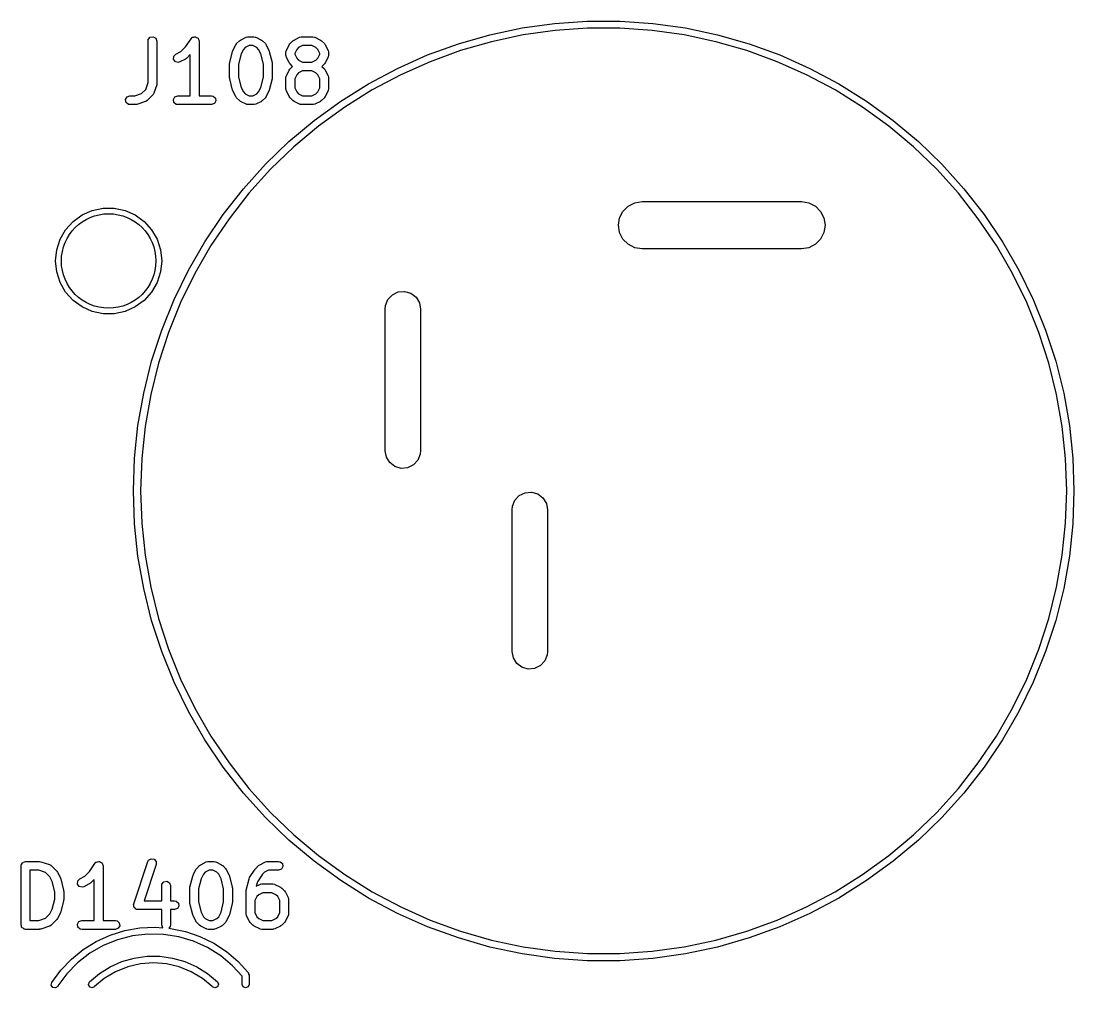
# Model space of a CAD drawing. Extents: x 75 to 204, y -140 to -31.
# Drawn here: x 185.72 to 203.55, y -47.88 to -31.5 of the extents above; entities that cross this region are included whole.
import ezdxf

# ---------------------------------------------------------------- set-up
doc = ezdxf.new("R2010")
doc.units = 0
doc.layers.add('BLACK', color=7, linetype='CONTINUOUS')

msp = doc.modelspace()

# ---------------------------------------------------------------- linework, layer by layer
at = {"layer": 'BLACK', "linetype": 'CONTINUOUS'}
for p, q in [((194.201, -31.6125), (194.752, -31.5351)), ((194.752, -31.5351), (195.306, -31.4964)), ((195.306, -31.4964), (195.862, -31.4964)), ((195.862, -31.4964), (196.416, -31.5351)), ((196.416, -31.5351), (196.967, -31.6125)), ((193.123, -31.8813), (193.657, -31.728)), ((193.657, -31.728), (194.201, -31.6125)), ((194.222, -31.7326), (193.687, -31.8464)), ((194.764, -31.6565), (194.222, -31.7326)), ((195.31, -31.6183), (194.764, -31.6565)), ((195.858, -31.6183), (195.31, -31.6183)), ((196.404, -31.6565), (195.858, -31.6183)), ((196.946, -31.7326), (196.404, -31.6565)), ((197.481, -31.8464), (196.946, -31.7326)), ((196.967, -31.6125), (197.511, -31.728)), ((197.511, -31.728), (198.045, -31.8813)), ((187.869, -31.8371), (187.873, -31.8114)), ((187.869, -32.5396), (187.869, -31.8371)), ((187.873, -31.8114), (187.906, -31.7721)), ((187.906, -31.7721), (187.957, -31.7632)), ((187.957, -31.7632), (188.001, -31.7889)), ((188.001, -31.7889), (188.019, -31.8371)), ((188.019, -31.8371), (188.019, -32.5518)), ((188.505, -31.9322), (188.596, -31.7955)), ((188.596, -31.7955), (188.614, -31.7767)), ((188.614, -31.7767), (188.618, -31.7754)), ((188.618, -31.7754), (188.621, -31.7721)), ((188.621, -31.7721), (188.642, -31.7684)), ((188.642, -31.7684), (188.663, -31.7622)), ((188.663, -31.7622), (188.667, -31.764)), ((188.667, -31.764), (188.671, -31.7632)), ((188.671, -31.7632), (188.69, -31.7741)), ((188.69, -31.7741), (188.71, -31.7829)), ((188.71, -31.7829), (188.712, -31.7867)), ((188.712, -31.7867), (188.716, -31.7889)), ((188.716, -31.7889), (188.723, -31.8093)), ((188.723, -31.8093), (188.733, -31.8288)), ((188.733, -31.8288), (188.732, -31.833)), ((188.732, -31.833), (188.733, -31.8371)), ((188.733, -31.8371), (188.733, -32.7626)), ((189.306, -31.9941), (189.353, -31.8988)), ((189.353, -31.8988), (189.367, -31.8808)), ((189.367, -31.8808), (189.368, -31.8793)), ((189.368, -31.8793), (189.415, -31.8317)), ((189.415, -31.8317), (189.434, -31.8188)), ((189.434, -31.8188), (189.435, -31.8176)), ((189.435, -31.8176), (189.53, -31.77)), ((189.581, -31.9121), (189.513, -31.9464)), ((189.53, -31.77), (189.555, -31.7626)), ((189.555, -31.7626), (189.559, -31.7636)), ((189.559, -31.7636), (189.564, -31.7621)), ((189.564, -31.7621), (189.659, -31.7621)), ((189.641, -31.9121), (189.581, -31.9121)), ((189.71, -31.9464), (189.641, -31.9121)), ((189.659, -31.7621), (189.684, -31.7666)), ((189.684, -31.7666), (189.688, -31.7695)), ((189.688, -31.7695), (189.692, -31.77)), ((189.692, -31.77), (189.788, -31.8176)), ((189.788, -31.8176), (189.806, -31.831)), ((189.806, -31.831), (189.807, -31.8317)), ((189.807, -31.8317), (189.855, -31.8793)), ((189.855, -31.8793), (189.868, -31.8977)), ((189.868, -31.8977), (189.869, -31.8988)), ((189.869, -31.8988), (189.916, -31.9941)), ((190.211, -31.9941), (190.259, -31.8988)), ((190.259, -31.8988), (190.272, -31.8808)), ((190.272, -31.8808), (190.273, -31.8793)), ((190.273, -31.8793), (190.32, -31.8317)), ((190.32, -31.8317), (190.339, -31.8188)), ((190.339, -31.8188), (190.34, -31.8176)), ((190.34, -31.8176), (190.435, -31.77)), ((190.486, -31.9121), (190.418, -31.9464)), ((190.435, -31.77), (190.46, -31.7626)), ((190.46, -31.7626), (190.465, -31.7636)), ((190.465, -31.7636), (190.469, -31.7621)), ((190.469, -31.7621), (190.659, -31.7621)), ((190.642, -31.9121), (190.486, -31.9121)), ((190.71, -31.9464), (190.642, -31.9121)), ((190.659, -31.7621), (190.685, -31.7666)), ((190.685, -31.7666), (190.688, -31.7695)), ((190.688, -31.7695), (190.693, -31.77)), ((190.693, -31.77), (190.788, -31.8176)), ((190.788, -31.8176), (190.806, -31.831)), ((190.806, -31.831), (190.808, -31.8317)), ((190.808, -31.8317), (190.855, -31.8793)), ((190.855, -31.8793), (190.868, -31.8977)), ((190.868, -31.8977), (190.869, -31.8988)), ((190.869, -31.8988), (190.917, -31.9941)), ((192.601, -32.0714), (193.123, -31.8813)), ((193.687, -31.8464), (193.161, -31.9973)), ((198.007, -31.9973), (197.481, -31.8464)), ((198.045, -31.8813), (198.567, -32.0714)), ((188.304, -32.0931), (188.339, -32.0559)), ((188.339, -32.0559), (188.423, -32.0137)), ((188.423, -32.0137), (188.505, -31.9322)), ((188.583, -32.0658), (188.521, -32.1283)), ((188.583, -32.7626), (188.583, -32.0658)), ((189.253, -32.2001), (189.3, -32.0095)), ((189.3, -32.0095), (189.305, -31.9977)), ((189.305, -31.9977), (189.306, -31.9941)), ((189.444, -32.0538), (189.4, -32.2275)), ((189.482, -31.9768), (189.444, -32.0538)), ((189.513, -31.9464), (189.482, -31.9768)), ((189.74, -31.9768), (189.71, -31.9464)), ((189.779, -32.0538), (189.74, -31.9768)), ((189.822, -32.2275), (189.779, -32.0538)), ((189.916, -31.9941), (189.92, -32.0065)), ((189.92, -32.0065), (189.922, -32.0095)), ((189.922, -32.0095), (189.97, -32.2001)), ((190.203, -32.0277), (190.208, -32.002)), ((190.203, -32.0753), (190.203, -32.0277)), ((190.205, -32.0795), (190.203, -32.0753)), ((190.204, -32.0839), (190.205, -32.0795)), ((190.211, -32.1089), (190.204, -32.0839)), ((190.208, -32.002), (190.211, -31.9986)), ((190.211, -31.9986), (190.211, -31.9941)), ((190.387, -31.9768), (190.353, -32.0454)), ((190.353, -32.0454), (190.353, -32.0576)), ((190.353, -32.0576), (190.387, -32.1262)), ((190.418, -31.9464), (190.387, -31.9768)), ((190.741, -31.9768), (190.71, -31.9464)), ((190.775, -32.0454), (190.741, -31.9768)), ((190.741, -32.1262), (190.775, -32.0576)), ((190.775, -32.0576), (190.775, -32.0454)), ((190.917, -31.9941), (190.924, -32.0191)), ((190.925, -32.0753), (190.92, -32.101)), ((190.924, -32.0191), (190.923, -32.0235)), ((190.923, -32.0235), (190.925, -32.0277)), ((190.925, -32.0277), (190.925, -32.0753)), ((192.093, -32.2975), (192.601, -32.0714)), ((193.161, -31.9973), (192.647, -32.1845)), ((198.521, -32.1845), (198.007, -31.9973)), ((198.567, -32.0714), (199.075, -32.2975)), ((188.301, -32.1443), (188.304, -32.0931)), ((188.331, -32.1855), (188.301, -32.1443)), ((188.381, -32.1975), (188.331, -32.1855)), ((188.406, -32.19), (188.381, -32.1975)), ((188.501, -32.1424), (188.406, -32.19)), ((188.502, -32.1412), (188.501, -32.1424)), ((188.521, -32.1283), (188.502, -32.1412)), ((189.25, -32.2182), (189.253, -32.2035)), ((189.25, -32.4565), (189.25, -32.2182)), ((189.253, -32.2035), (189.253, -32.2001)), ((189.4, -32.2275), (189.4, -32.4472)), ((189.822, -32.4472), (189.822, -32.2275)), ((189.97, -32.2001), (189.971, -32.215)), ((189.971, -32.215), (189.972, -32.2182)), ((189.972, -32.2182), (189.972, -32.4565)), ((190.259, -32.2041), (190.211, -32.1089)), ((190.26, -32.2053), (190.259, -32.2041)), ((190.273, -32.2236), (190.26, -32.2053)), ((190.315, -32.2659), (190.273, -32.2236)), ((190.273, -32.3081), (190.315, -32.2659)), ((190.387, -32.1262), (190.418, -32.1566)), ((190.418, -32.1566), (190.486, -32.1909)), ((190.486, -32.1909), (190.642, -32.1909)), ((190.642, -32.1909), (190.71, -32.1566)), ((190.71, -32.1566), (190.741, -32.1262)), ((190.855, -32.2236), (190.813, -32.2659)), ((190.813, -32.2659), (190.855, -32.3081)), ((190.856, -32.2221), (190.855, -32.2236)), ((190.869, -32.2041), (190.856, -32.2221)), ((190.917, -32.1089), (190.869, -32.2041)), ((190.918, -32.1044), (190.917, -32.1089)), ((190.92, -32.101), (190.918, -32.1044)), ((192.647, -32.1845), (192.147, -32.4071)), ((199.021, -32.4071), (198.521, -32.1845)), ((189.4, -32.4472), (189.444, -32.6209)), ((189.779, -32.6209), (189.822, -32.4472)), ((190.203, -32.4565), (190.208, -32.4308)), ((190.208, -32.4308), (190.211, -32.4274)), ((190.211, -32.4229), (190.259, -32.3276)), ((190.211, -32.4274), (190.211, -32.4229)), ((190.259, -32.3276), (190.272, -32.3096)), ((190.272, -32.3096), (190.273, -32.3081)), ((190.387, -32.4056), (190.353, -32.4742)), ((190.418, -32.3752), (190.387, -32.4056)), ((190.486, -32.3409), (190.418, -32.3752)), ((190.642, -32.3409), (190.486, -32.3409)), ((190.71, -32.3752), (190.642, -32.3409)), ((190.741, -32.4056), (190.71, -32.3752)), ((190.775, -32.4742), (190.741, -32.4056)), ((190.855, -32.3081), (190.868, -32.3265)), ((190.868, -32.3265), (190.869, -32.3276)), ((190.869, -32.3276), (190.917, -32.4229)), ((190.917, -32.4229), (190.924, -32.4479)), ((190.924, -32.4479), (190.923, -32.4523)), ((191.602, -32.5584), (192.093, -32.2975)), ((192.147, -32.4071), (191.663, -32.6641)), ((199.505, -32.6641), (199.021, -32.4071)), ((199.075, -32.2975), (199.566, -32.5584)), ((187.83, -32.6542), (187.869, -32.5396)), ((188.015, -32.5755), (187.967, -32.7184)), ((188.019, -32.5518), (188.015, -32.5738)), ((188.015, -32.5738), (188.015, -32.5755)), ((189.251, -32.4597), (189.25, -32.4565)), ((189.253, -32.4747), (189.251, -32.4597)), ((189.3, -32.6652), (189.253, -32.4747)), ((189.444, -32.6209), (189.482, -32.6979)), ((189.74, -32.6979), (189.779, -32.6209)), ((189.97, -32.4747), (189.922, -32.6652)), ((189.972, -32.4565), (189.969, -32.4712)), ((189.969, -32.4712), (189.97, -32.4747)), ((190.203, -32.647), (190.203, -32.4565)), ((190.353, -32.4742), (190.353, -32.6293)), ((190.775, -32.6293), (190.775, -32.4742)), ((190.923, -32.4523), (190.925, -32.4565)), ((190.925, -32.4565), (190.925, -32.647)), ((191.131, -32.853), (191.602, -32.5584)), ((199.566, -32.5584), (200.037, -32.853)), ((187.489, -32.8246), (187.514, -32.7802)), ((187.514, -32.7802), (187.562, -32.7626)), ((187.562, -32.7626), (187.646, -32.7626)), ((187.646, -32.7626), (187.76, -32.7244)), ((187.76, -32.7244), (187.83, -32.6542)), ((187.949, -32.7477), (187.854, -32.843)), ((187.951, -32.7437), (187.949, -32.7477)), ((187.955, -32.7413), (187.951, -32.7437)), ((187.967, -32.7184), (187.955, -32.7413)), ((188.299, -32.8246), (188.324, -32.7802)), ((188.324, -32.7802), (188.372, -32.7626)), ((188.372, -32.7626), (188.583, -32.7626)), ((188.733, -32.7626), (188.944, -32.7626)), ((188.944, -32.7626), (188.97, -32.7671)), ((188.97, -32.7671), (189.009, -32.8001)), ((189.009, -32.8001), (189.018, -32.8506)), ((189.302, -32.6682), (189.3, -32.6652)), ((189.306, -32.6806), (189.302, -32.6682)), ((189.353, -32.7759), (189.306, -32.6806)), ((189.355, -32.777), (189.353, -32.7759)), ((189.368, -32.7954), (189.355, -32.777)), ((189.415, -32.843), (189.368, -32.7954)), ((189.482, -32.6979), (189.513, -32.7283)), ((189.513, -32.7283), (189.581, -32.7626)), ((189.581, -32.7626), (189.641, -32.7626)), ((189.641, -32.7626), (189.71, -32.7283)), ((189.71, -32.7283), (189.74, -32.6979)), ((189.855, -32.7954), (189.807, -32.843)), ((189.869, -32.7759), (189.855, -32.7939)), ((189.855, -32.7939), (189.855, -32.7954)), ((189.916, -32.6806), (189.869, -32.7759)), ((189.917, -32.6771), (189.916, -32.6806)), ((189.922, -32.6652), (189.917, -32.6771)), ((190.205, -32.6513), (190.203, -32.647)), ((190.204, -32.6556), (190.205, -32.6513)), ((190.211, -32.6806), (190.204, -32.6556)), ((190.259, -32.7759), (190.211, -32.6806)), ((190.26, -32.777), (190.259, -32.7759)), ((190.273, -32.7954), (190.26, -32.777)), ((190.32, -32.843), (190.273, -32.7954)), ((190.353, -32.6293), (190.387, -32.6979)), ((190.387, -32.6979), (190.418, -32.7283)), ((190.418, -32.7283), (190.486, -32.7626)), ((190.486, -32.7626), (190.642, -32.7626)), ((190.642, -32.7626), (190.71, -32.7283)), ((190.71, -32.7283), (190.741, -32.6979)), ((190.741, -32.6979), (190.775, -32.6293)), ((190.855, -32.7954), (190.808, -32.843)), ((190.856, -32.7939), (190.855, -32.7954)), ((190.869, -32.7759), (190.856, -32.7939)), ((190.917, -32.6806), (190.869, -32.7759)), ((190.918, -32.6761), (190.917, -32.6806)), ((190.92, -32.6727), (190.918, -32.6761)), ((190.925, -32.647), (190.92, -32.6727)), ((191.663, -32.6641), (191.199, -32.9541)), ((199.969, -32.9541), (199.505, -32.6641)), ((187.497, -32.8751), (187.489, -32.8246)), ((187.537, -32.9081), (187.497, -32.8751)), ((187.562, -32.9126), (187.537, -32.9081)), ((187.658, -32.9126), (187.562, -32.9126)), ((187.659, -32.9121), (187.658, -32.9126)), ((187.681, -32.9088), (187.659, -32.9121)), ((187.824, -32.8611), (187.681, -32.9088)), ((187.828, -32.8583), (187.824, -32.8611)), ((187.832, -32.858), (187.828, -32.8583)), ((187.854, -32.843), (187.832, -32.858)), ((188.307, -32.8751), (188.299, -32.8246)), ((188.347, -32.9081), (188.307, -32.8751)), ((188.372, -32.9126), (188.347, -32.9081)), ((188.944, -32.9126), (188.372, -32.9126)), ((188.992, -32.8951), (188.944, -32.9126)), ((189.018, -32.8506), (188.992, -32.8951)), ((189.417, -32.8437), (189.415, -32.843)), ((189.435, -32.8571), (189.417, -32.8437)), ((189.53, -32.9047), (189.435, -32.8571)), ((189.534, -32.9052), (189.53, -32.9047)), ((189.538, -32.9081), (189.534, -32.9052)), ((189.564, -32.9126), (189.538, -32.9081)), ((189.659, -32.9126), (189.564, -32.9126)), ((189.663, -32.9111), (189.659, -32.9126)), ((189.667, -32.9121), (189.663, -32.9111)), ((189.692, -32.9047), (189.667, -32.9121)), ((189.788, -32.8571), (189.692, -32.9047)), ((189.789, -32.8559), (189.788, -32.8571)), ((189.807, -32.843), (189.789, -32.8559)), ((190.322, -32.8437), (190.32, -32.843)), ((190.34, -32.8571), (190.322, -32.8437)), ((190.435, -32.9047), (190.34, -32.8571)), ((190.44, -32.9052), (190.435, -32.9047)), ((190.443, -32.9081), (190.44, -32.9052)), ((190.469, -32.9126), (190.443, -32.9081)), ((190.659, -32.9126), (190.469, -32.9126)), ((190.664, -32.9111), (190.659, -32.9126)), ((190.668, -32.9121), (190.664, -32.9111)), ((190.693, -32.9047), (190.668, -32.9121)), ((190.681, -33.1797), (191.131, -32.853)), ((190.788, -32.8571), (190.693, -32.9047)), ((191.199, -32.9541), (190.756, -33.2758)), ((190.789, -32.8559), (190.788, -32.8571)), ((190.808, -32.843), (190.789, -32.8559)), ((200.412, -33.2758), (199.969, -32.9541)), ((200.037, -32.853), (200.487, -33.1797)), ((190.255, -33.537), (190.681, -33.1797)), ((190.756, -33.2758), (190.337, -33.6276)), ((200.831, -33.6276), (200.412, -33.2758)), ((200.487, -33.1797), (200.913, -33.537)), ((189.856, -33.9231), (190.255, -33.537)), ((190.337, -33.6276), (189.943, -34.0078)), ((201.225, -34.0078), (200.831, -33.6276)), ((200.913, -33.537), (201.312, -33.9231)), ((189.484, -34.3362), (189.856, -33.9231)), ((189.943, -34.0078), (189.577, -34.4146)), ((201.591, -34.4146), (201.225, -34.0078)), ((201.312, -33.9231), (201.684, -34.3362)), ((189.141, -34.7742), (189.484, -34.3362)), ((201.684, -34.3362), (202.027, -34.7742)), ((189.577, -34.4146), (189.24, -34.8459)), ((195.999, -34.6314), (196.11, -34.5746)), ((196.11, -34.5746), (196.234, -34.555)), ((196.234, -34.555), (198.934, -34.555)), ((198.934, -34.555), (199.058, -34.5746)), ((199.058, -34.5746), (199.169, -34.6314)), ((201.928, -34.8459), (201.591, -34.4146)), ((186.751, -34.7806), (186.923, -34.704)), ((186.923, -34.704), (187.107, -34.6649)), ((187.107, -34.6649), (187.295, -34.6649)), ((187.295, -34.6649), (187.479, -34.704)), ((187.479, -34.704), (187.651, -34.7806)), ((195.854, -34.8314), (195.91, -34.7199)), ((195.91, -34.7199), (195.999, -34.6314)), ((199.169, -34.6314), (199.258, -34.7199)), ((199.258, -34.7199), (199.314, -34.8314)), ((186.473, -35.031), (186.599, -34.8912)), ((186.599, -34.8912), (186.751, -34.7806)), ((187.651, -34.7806), (187.803, -34.8912)), ((187.803, -34.8912), (187.929, -35.031)), ((188.831, -35.235), (189.141, -34.7742)), ((189.24, -34.8459), (188.934, -35.2996)), ((195.834, -34.955), (195.854, -34.8314)), ((199.314, -34.8314), (199.334, -34.955)), ((202.234, -35.2996), (201.928, -34.8459)), ((202.027, -34.7742), (202.337, -35.235)), ((186.379, -35.1939), (186.473, -35.031)), ((187.929, -35.031), (188.023, -35.1939)), ((195.854, -35.0786), (195.834, -34.955)), ((195.91, -35.1901), (195.854, -35.0786)), ((199.314, -35.0786), (199.258, -35.1901)), ((199.334, -34.955), (199.314, -35.0786)), ((186.321, -35.3729), (186.379, -35.1939)), ((188.023, -35.1939), (188.081, -35.3729)), ((188.553, -35.7164), (188.831, -35.235)), ((188.934, -35.2996), (188.66, -35.7736)), ((195.999, -35.2786), (195.91, -35.1901)), ((196.11, -35.3354), (195.999, -35.2786)), ((199.169, -35.2786), (199.058, -35.3354)), ((199.258, -35.1901), (199.169, -35.2786)), ((202.508, -35.7736), (202.234, -35.2996)), ((202.337, -35.235), (202.615, -35.7164)), ((186.301, -35.56), (186.321, -35.3729)), ((188.081, -35.3729), (188.101, -35.56)), ((196.234, -35.355), (196.11, -35.3354)), ((198.934, -35.355), (196.234, -35.355)), ((199.058, -35.3354), (198.934, -35.355)), ((186.321, -35.7471), (186.301, -35.56)), ((188.101, -35.56), (188.081, -35.7471)), ((186.379, -35.9261), (186.321, -35.7471)), ((188.081, -35.7471), (188.023, -35.9261)), ((188.309, -36.216), (188.553, -35.7164)), ((188.66, -35.7736), (188.42, -36.2656)), ((202.748, -36.2656), (202.508, -35.7736)), ((202.615, -35.7164), (202.859, -36.216)), ((186.473, -36.089), (186.379, -35.9261)), ((188.023, -35.9261), (187.929, -36.089)), ((186.599, -36.2288), (186.473, -36.089)), ((187.929, -36.089), (187.803, -36.2288)), ((191.93, -36.2147), (192.005, -36.1342)), ((192.005, -36.1342), (192.104, -36.0859)), ((192.104, -36.0859), (192.213, -36.0764)), ((192.213, -36.0764), (192.319, -36.107)), ((192.319, -36.107), (192.406, -36.1735)), ((192.406, -36.1735), (192.464, -36.267)), ((186.751, -36.3394), (186.599, -36.2288)), ((186.923, -36.416), (186.751, -36.3394)), ((187.651, -36.3394), (187.479, -36.416)), ((187.803, -36.2288), (187.651, -36.3394)), ((188.101, -36.7313), (188.309, -36.216)), ((188.42, -36.2656), (188.215, -36.773)), ((191.884, -36.375), (191.89, -36.3167)), ((191.89, -36.3167), (191.93, -36.2147)), ((192.464, -36.267), (192.484, -36.375)), ((202.953, -36.773), (202.748, -36.2656)), ((202.859, -36.216), (203.067, -36.7313)), ((187.107, -36.4551), (186.923, -36.416)), ((187.295, -36.4551), (187.107, -36.4551)), ((187.479, -36.416), (187.295, -36.4551)), ((191.884, -38.775), (191.884, -36.375)), ((192.484, -36.375), (192.484, -38.775)), ((187.929, -37.26), (188.101, -36.7313)), ((188.215, -36.773), (188.046, -37.2936)), ((203.122, -37.2936), (202.953, -36.773)), ((203.067, -36.7313), (203.239, -37.26)), ((187.795, -37.7993), (187.929, -37.26)), ((203.239, -37.26), (203.373, -37.7993)), ((188.046, -37.2936), (187.914, -37.8247)), ((203.254, -37.8247), (203.122, -37.2936)), ((187.698, -38.3467), (187.795, -37.7993)), ((187.914, -37.8247), (187.819, -38.3637)), ((203.349, -38.3637), (203.254, -37.8247)), ((203.373, -37.7993), (203.47, -38.3467)), ((187.64, -38.8995), (187.698, -38.3467)), ((187.819, -38.3637), (187.762, -38.908)), ((203.406, -38.908), (203.349, -38.3637)), ((203.47, -38.3467), (203.528, -38.8995)), ((191.904, -38.883), (191.884, -38.775)), ((192.478, -38.8333), (192.438, -38.9353)), ((192.484, -38.775), (192.478, -38.8333)), ((187.62, -39.455), (187.64, -38.8995)), ((187.762, -38.908), (187.743, -39.455)), ((191.962, -38.9765), (191.904, -38.883)), ((192.049, -39.043), (191.962, -38.9765)), ((192.155, -39.0736), (192.049, -39.043)), ((192.363, -39.0158), (192.264, -39.0641)), ((192.438, -38.9353), (192.363, -39.0158)), ((203.425, -39.455), (203.406, -38.908)), ((203.528, -38.8995), (203.547, -39.455)), ((192.264, -39.0641), (192.155, -39.0736)), ((187.64, -40.0105), (187.62, -39.455)), ((187.743, -39.455), (187.762, -40.002)), ((194.08, -39.6147), (194.155, -39.5342)), ((194.155, -39.5342), (194.254, -39.4859)), ((194.254, -39.4859), (194.363, -39.4764)), ((194.363, -39.4764), (194.469, -39.507)), ((194.469, -39.507), (194.556, -39.5735)), ((194.556, -39.5735), (194.614, -39.667)), ((203.406, -40.002), (203.425, -39.455)), ((203.547, -39.455), (203.528, -40.0105)), ((194.034, -39.775), (194.04, -39.7167)), ((194.04, -39.7167), (194.08, -39.6147)), ((194.614, -39.667), (194.634, -39.775)), ((194.034, -42.175), (194.034, -39.775)), ((194.634, -39.775), (194.634, -42.175)), ((187.698, -40.5633), (187.64, -40.0105)), ((187.762, -40.002), (187.819, -40.5463)), ((203.349, -40.5463), (203.406, -40.002)), ((203.528, -40.0105), (203.47, -40.5633)), ((187.795, -41.1107), (187.698, -40.5633)), ((187.819, -40.5463), (187.914, -41.0853)), ((203.254, -41.0853), (203.349, -40.5463)), ((203.47, -40.5633), (203.373, -41.1107)), ((187.929, -41.65), (187.795, -41.1107)), ((187.914, -41.0853), (188.046, -41.6164)), ((203.122, -41.6164), (203.254, -41.0853)), ((203.373, -41.1107), (203.239, -41.65)), ((188.101, -42.1787), (187.929, -41.65)), ((188.046, -41.6164), (188.215, -42.1369)), ((202.953, -42.1369), (203.122, -41.6164)), ((203.239, -41.65), (203.067, -42.1787)), ((188.309, -42.694), (188.101, -42.1787)), ((188.215, -42.1369), (188.42, -42.6444)), ((194.054, -42.283), (194.034, -42.175)), ((194.628, -42.2333), (194.588, -42.3353)), ((194.634, -42.175), (194.628, -42.2333)), ((202.748, -42.6444), (202.953, -42.1369)), ((203.067, -42.1787), (202.859, -42.694)), ((194.112, -42.3765), (194.054, -42.283)), ((194.199, -42.443), (194.112, -42.3765)), ((194.513, -42.4158), (194.414, -42.4641)), ((194.588, -42.3353), (194.513, -42.4158)), ((194.305, -42.4736), (194.199, -42.443)), ((194.414, -42.4641), (194.305, -42.4736)), ((188.553, -43.1936), (188.309, -42.694)), ((188.42, -42.6444), (188.66, -43.1364)), ((202.508, -43.1364), (202.748, -42.6444)), ((202.859, -42.694), (202.615, -43.1936)), ((188.66, -43.1364), (188.934, -43.6104)), ((202.234, -43.6104), (202.508, -43.1364)), ((188.831, -43.675), (188.553, -43.1936)), ((202.615, -43.1936), (202.337, -43.675)), ((189.141, -44.1358), (188.831, -43.675)), ((188.934, -43.6104), (189.24, -44.0641)), ((201.928, -44.0641), (202.234, -43.6104)), ((202.337, -43.675), (202.027, -44.1358)), ((189.484, -44.5738), (189.141, -44.1358)), ((189.24, -44.0641), (189.577, -44.4954)), ((201.591, -44.4954), (201.928, -44.0641)), ((202.027, -44.1358), (201.684, -44.5738)), ((189.577, -44.4954), (189.943, -44.9022)), ((201.225, -44.9022), (201.591, -44.4954)), ((189.856, -44.9869), (189.484, -44.5738)), ((201.684, -44.5738), (201.312, -44.9869)), ((189.943, -44.9022), (190.337, -45.2824)), ((200.831, -45.2824), (201.225, -44.9022)), ((190.255, -45.373), (189.856, -44.9869)), ((201.312, -44.9869), (200.913, -45.373)), ((190.337, -45.2824), (190.756, -45.6342)), ((200.412, -45.6342), (200.831, -45.2824)), ((190.681, -45.7303), (190.255, -45.373)), ((200.913, -45.373), (200.487, -45.7303)), ((190.756, -45.6342), (191.199, -45.9559)), ((199.969, -45.9559), (200.412, -45.6342)), ((185.718, -45.8074), (185.72, -45.7976)), ((185.718, -46.8074), (185.718, -45.8074)), ((185.719, -45.7944), (185.721, -45.7915)), ((185.72, -45.7976), (185.719, -45.7944)), ((185.721, -45.7915), (185.723, -45.7817)), ((185.723, -45.7817), (185.735, -45.7668)), ((185.735, -45.7668), (185.745, -45.7499)), ((185.745, -45.7499), (185.751, -45.7476)), ((185.751, -45.7476), (185.756, -45.7424)), ((185.756, -45.7424), (185.775, -45.739)), ((185.775, -45.739), (185.793, -45.7324)), ((185.793, -45.7324), (186.031, -45.7324)), ((186.031, -45.7324), (186.054, -45.7363)), ((186.054, -45.7363), (186.055, -45.7362)), ((186.055, -45.7362), (186.198, -45.7838)), ((186.198, -45.7838), (186.221, -45.7963)), ((186.221, -45.7963), (186.223, -45.8001)), ((186.223, -45.8001), (186.227, -45.802)), ((186.227, -45.802), (186.323, -45.8972)), ((186.878, -45.9025), (186.969, -45.7658)), ((186.969, -45.7658), (186.987, -45.7469)), ((186.987, -45.7469), (186.991, -45.7457)), ((186.991, -45.7457), (186.994, -45.7424)), ((186.994, -45.7424), (187.015, -45.7386)), ((187.015, -45.7386), (187.036, -45.7325)), ((187.036, -45.7325), (187.04, -45.7343)), ((187.04, -45.7343), (187.044, -45.7335)), ((187.044, -45.7335), (187.063, -45.7444)), ((187.063, -45.7444), (187.083, -45.7531)), ((187.083, -45.7531), (187.085, -45.757)), ((187.085, -45.757), (187.089, -45.7592)), ((187.089, -45.7592), (187.096, -45.7796)), ((187.096, -45.7796), (187.106, -45.7991)), ((187.106, -45.7991), (187.105, -45.8033)), ((187.105, -45.8033), (187.106, -45.8074)), ((187.106, -45.8074), (187.106, -46.7324)), ((187.627, -46.4503), (187.865, -45.736)), ((188.007, -45.7835), (187.802, -46.399)), ((187.865, -45.736), (187.877, -45.7131)), ((187.877, -45.7131), (187.921, -45.6863)), ((187.921, -45.6863), (187.972, -45.6938)), ((187.972, -45.6938), (188.006, -45.7322)), ((188.006, -45.7322), (188.007, -45.7835)), ((188.693, -45.8496), (188.74, -45.802)), ((188.74, -45.802), (188.759, -45.7891)), ((188.759, -45.7891), (188.76, -45.7879)), ((188.76, -45.7879), (188.855, -45.7403)), ((188.855, -45.7403), (188.88, -45.7329)), ((188.88, -45.7329), (188.884, -45.7339)), ((188.884, -45.7339), (188.889, -45.7324)), ((188.889, -45.7324), (188.984, -45.7324)), ((188.984, -45.7324), (189.009, -45.7369)), ((189.009, -45.7369), (189.013, -45.7398)), ((189.013, -45.7398), (189.017, -45.7403)), ((189.017, -45.7403), (189.113, -45.7879)), ((189.113, -45.7879), (189.131, -45.8013)), ((189.131, -45.8013), (189.132, -45.802)), ((189.132, -45.802), (189.18, -45.8496)), ((189.693, -45.8496), (189.74, -45.802)), ((189.74, -45.802), (189.759, -45.7891)), ((189.759, -45.7891), (189.76, -45.7879)), ((189.76, -45.7879), (189.855, -45.7403)), ((189.855, -45.7403), (189.88, -45.7329)), ((189.88, -45.7329), (189.884, -45.7339)), ((189.884, -45.7339), (189.889, -45.7324)), ((189.889, -45.7324), (190.079, -45.7324)), ((190.079, -45.7324), (190.105, -45.7369)), ((190.105, -45.7369), (190.144, -45.7699)), ((190.153, -45.8204), (190.127, -45.8648)), ((190.144, -45.7699), (190.153, -45.8204)), ((191.131, -46.057), (190.681, -45.7303)), ((200.487, -45.7303), (200.037, -46.057)), ((185.868, -45.8824), (185.868, -46.7324)), ((186.019, -45.8824), (185.868, -45.8824)), ((186.134, -45.9206), (186.019, -45.8824)), ((186.208, -45.9947), (186.134, -45.9206)), ((186.246, -46.0717), (186.208, -45.9947)), ((186.323, -45.8972), (186.335, -45.9156)), ((186.335, -45.9156), (186.337, -45.9167)), ((186.337, -45.9167), (186.384, -46.0119)), ((186.712, -46.026), (186.797, -45.9838)), ((186.797, -45.9838), (186.878, -45.9025)), ((188.578, -46.1701), (188.625, -45.9797)), ((188.625, -45.9797), (188.631, -45.9678)), ((188.631, -45.9643), (188.679, -45.8691)), ((188.631, -45.9678), (188.631, -45.9643)), ((188.679, -45.8691), (188.692, -45.8511)), ((188.692, -45.8511), (188.693, -45.8496)), ((188.807, -45.947), (188.769, -46.024)), ((188.838, -45.9166), (188.807, -45.947)), ((188.906, -45.8824), (188.838, -45.9166)), ((188.966, -45.8824), (188.906, -45.8824)), ((189.035, -45.9166), (188.966, -45.8824)), ((189.065, -45.947), (189.035, -45.9166)), ((189.104, -46.024), (189.065, -45.947)), ((189.18, -45.8496), (189.193, -45.868)), ((189.193, -45.868), (189.194, -45.8691)), ((189.194, -45.8691), (189.241, -45.9643)), ((189.241, -45.9643), (189.245, -45.9767)), ((189.245, -45.9767), (189.247, -45.9797)), ((189.247, -45.9797), (189.295, -46.1701)), ((189.588, -46.0039), (189.683, -45.861)), ((189.683, -45.861), (189.691, -45.8528)), ((189.691, -45.8528), (189.693, -45.8496)), ((189.804, -45.9504), (189.72, -46.0763)), ((189.838, -45.9166), (189.804, -45.9504)), ((189.906, -45.8824), (189.838, -45.9166)), ((190.079, -45.8824), (189.906, -45.8824)), ((190.127, -45.8648), (190.079, -45.8824)), ((191.199, -45.9559), (191.663, -46.2459)), ((199.505, -46.2459), (199.969, -45.9559)), ((186.29, -46.2452), (186.246, -46.0717)), ((186.384, -46.0119), (186.388, -46.0243)), ((186.388, -46.0243), (186.39, -46.0273)), ((186.39, -46.0273), (186.438, -46.2178)), ((186.674, -46.1145), (186.677, -46.0633)), ((186.704, -46.1557), (186.674, -46.1145)), ((186.677, -46.0633), (186.712, -46.026)), ((186.754, -46.1676), (186.704, -46.1557)), ((186.779, -46.1602), (186.754, -46.1676)), ((186.874, -46.1126), (186.779, -46.1602)), ((186.876, -46.1114), (186.874, -46.1126)), ((186.894, -46.0985), (186.876, -46.1114)), ((186.956, -46.0361), (186.894, -46.0985)), ((186.956, -46.7324), (186.956, -46.0361)), ((188.099, -46.1407), (188.104, -46.1151)), ((188.099, -46.399), (188.099, -46.1407)), ((188.104, -46.1151), (188.137, -46.0758)), ((188.137, -46.0758), (188.187, -46.0669)), ((188.187, -46.0669), (188.232, -46.0925)), ((188.232, -46.0925), (188.249, -46.1407)), ((188.249, -46.1407), (188.249, -46.399)), ((188.575, -46.1883), (188.578, -46.1736)), ((188.578, -46.1736), (188.578, -46.1701)), ((188.769, -46.024), (188.725, -46.1976)), ((189.147, -46.1976), (189.104, -46.024)), ((189.295, -46.1701), (189.296, -46.1851)), ((189.53, -46.2178), (189.578, -46.0273)), ((189.578, -46.0273), (189.588, -46.0043)), ((189.588, -46.0043), (189.588, -46.0039)), ((189.72, -46.0763), (189.702, -46.1504)), ((189.702, -46.1504), (189.76, -46.1213)), ((189.76, -46.1213), (189.785, -46.1138)), ((189.785, -46.1138), (189.789, -46.1149)), ((189.789, -46.1149), (189.793, -46.1133)), ((189.793, -46.1133), (189.984, -46.1133)), ((189.984, -46.1133), (190.009, -46.1179)), ((190.009, -46.1179), (190.013, -46.1207)), ((190.013, -46.1207), (190.017, -46.1213)), ((190.017, -46.1213), (190.113, -46.1689)), ((190.113, -46.1689), (190.131, -46.1822)), ((191.602, -46.3516), (191.131, -46.057)), ((200.037, -46.057), (199.566, -46.3516)), ((186.29, -46.3696), (186.29, -46.2452)), ((186.438, -46.2178), (186.439, -46.2327)), ((186.439, -46.2327), (186.44, -46.236)), ((186.44, -46.236), (186.44, -46.3788)), ((188.575, -46.4264), (188.575, -46.1883)), ((188.725, -46.1976), (188.725, -46.4172)), ((189.147, -46.4172), (189.147, -46.1976)), ((189.296, -46.1851), (189.297, -46.1883)), ((189.297, -46.1883), (189.297, -46.4264)), ((189.528, -46.236), (189.53, -46.2212)), ((189.528, -46.6169), (189.528, -46.236)), ((189.53, -46.2212), (189.53, -46.2178)), ((189.712, -46.328), (189.678, -46.3965)), ((189.743, -46.2976), (189.712, -46.328)), ((189.811, -46.2633), (189.743, -46.2976)), ((189.966, -46.2633), (189.811, -46.2633)), ((190.035, -46.2976), (189.966, -46.2633)), ((190.065, -46.328), (190.035, -46.2976)), ((190.099, -46.3965), (190.065, -46.328)), ((190.131, -46.1822), (190.132, -46.1829)), ((190.132, -46.1829), (190.18, -46.2305)), ((190.18, -46.2305), (190.193, -46.2489)), ((190.193, -46.2489), (190.194, -46.25)), ((190.194, -46.25), (190.241, -46.3453)), ((190.241, -46.3453), (190.249, -46.3702)), ((192.093, -46.6125), (191.602, -46.3516)), ((191.663, -46.2459), (192.147, -46.5029)), ((199.021, -46.5029), (199.505, -46.2459)), ((199.566, -46.3516), (199.075, -46.6125)), ((186.246, -46.5431), (186.29, -46.3696)), ((186.438, -46.397), (186.39, -46.5875)), ((186.44, -46.3788), (186.437, -46.3936)), ((186.437, -46.3936), (186.438, -46.397)), ((187.624, -46.461), (187.627, -46.4561)), ((187.628, -46.4812), (187.624, -46.461)), ((187.627, -46.4561), (187.627, -46.4503)), ((187.628, -46.5016), (187.628, -46.4812)), ((187.632, -46.5059), (187.628, -46.5016)), ((187.633, -46.5115), (187.632, -46.5059)), ((187.649, -46.5247), (187.633, -46.5115)), ((187.662, -46.54), (187.649, -46.5247)), ((187.802, -46.399), (188.099, -46.399)), ((188.249, -46.399), (188.317, -46.399)), ((188.317, -46.399), (188.343, -46.4036)), ((188.365, -46.5315), (188.317, -46.549)), ((188.343, -46.4036), (188.382, -46.4365)), ((188.391, -46.4871), (188.365, -46.5315)), ((188.382, -46.4365), (188.391, -46.4871)), ((188.577, -46.4297), (188.575, -46.4264)), ((188.578, -46.4446), (188.577, -46.4297)), ((188.625, -46.6351), (188.578, -46.4446)), ((188.725, -46.4172), (188.769, -46.5907)), ((189.104, -46.5907), (189.147, -46.4172)), ((189.295, -46.4446), (189.247, -46.6351)), ((189.297, -46.4264), (189.294, -46.4412)), ((189.294, -46.4412), (189.295, -46.4446)), ((189.678, -46.3965), (189.678, -46.5992)), ((190.099, -46.5992), (190.099, -46.3965)), ((190.249, -46.3702), (190.248, -46.3746)), ((190.248, -46.3746), (190.249, -46.3788)), ((190.249, -46.3788), (190.249, -46.6169)), ((192.147, -46.5029), (192.647, -46.7255)), ((198.521, -46.7255), (199.021, -46.5029)), ((186.019, -46.7324), (186.134, -46.6942)), ((186.134, -46.6942), (186.208, -46.6201)), ((186.208, -46.6201), (186.246, -46.5431)), ((186.337, -46.6981), (186.323, -46.7161)), ((186.384, -46.6028), (186.337, -46.6981)), ((186.385, -46.5993), (186.384, -46.6028)), ((186.39, -46.5875), (186.385, -46.5993)), ((187.668, -46.5408), (187.662, -46.54)), ((187.672, -46.5445), (187.668, -46.5408)), ((187.698, -46.549), (187.672, -46.5445)), ((188.099, -46.549), (187.698, -46.549)), ((188.099, -46.8074), (188.099, -46.549)), ((188.317, -46.549), (188.249, -46.549)), ((188.249, -46.549), (188.249, -46.8074)), ((188.627, -46.638), (188.625, -46.6351)), ((188.631, -46.6504), (188.627, -46.638)), ((188.679, -46.7457), (188.631, -46.6504)), ((188.769, -46.5907), (188.807, -46.6677)), ((188.807, -46.6677), (188.838, -46.6981)), ((188.838, -46.6981), (188.906, -46.7324)), ((188.966, -46.7324), (189.035, -46.6981)), ((189.035, -46.6981), (189.065, -46.6677)), ((189.065, -46.6677), (189.104, -46.5907)), ((189.241, -46.6504), (189.194, -46.7457)), ((189.242, -46.6469), (189.241, -46.6504)), ((189.247, -46.6351), (189.242, -46.6469)), ((189.529, -46.6211), (189.528, -46.6169)), ((189.528, -46.6255), (189.529, -46.6211)), ((189.536, -46.6504), (189.528, -46.6255)), ((189.583, -46.7457), (189.536, -46.6504)), ((189.678, -46.5992), (189.712, -46.6677)), ((189.712, -46.6677), (189.743, -46.6981)), ((189.743, -46.6981), (189.811, -46.7324)), ((189.966, -46.7324), (190.035, -46.6981)), ((190.035, -46.6981), (190.065, -46.6677)), ((190.065, -46.6677), (190.099, -46.5992)), ((190.241, -46.6504), (190.194, -46.7457)), ((190.242, -46.646), (190.241, -46.6504)), ((190.245, -46.6426), (190.242, -46.646)), ((190.249, -46.6169), (190.245, -46.6426)), ((192.601, -46.8386), (192.093, -46.6125)), ((199.075, -46.6125), (198.567, -46.8386)), ((185.725, -46.8257), (185.718, -46.8074)), ((185.728, -46.8449), (185.725, -46.8257)), ((185.734, -46.8492), (185.728, -46.8449)), ((185.736, -46.8556), (185.734, -46.8492)), ((185.753, -46.8653), (185.736, -46.8556)), ((185.768, -46.8779), (185.753, -46.8653)), ((185.777, -46.8796), (185.768, -46.8779)), ((185.78, -46.8812), (185.777, -46.8796)), ((185.784, -46.8807), (185.78, -46.8812)), ((185.793, -46.8824), (185.784, -46.8807)), ((186.031, -46.8824), (185.793, -46.8824)), ((185.868, -46.7324), (186.019, -46.7324)), ((186.033, -46.8818), (186.031, -46.8824)), ((186.055, -46.8785), (186.033, -46.8818)), ((186.198, -46.8309), (186.055, -46.8785)), ((186.202, -46.8281), (186.198, -46.8309)), ((186.206, -46.8277), (186.202, -46.8281)), ((186.227, -46.8128), (186.206, -46.8277)), ((186.323, -46.7176), (186.227, -46.8128)), ((186.323, -46.7161), (186.323, -46.7176)), ((186.672, -46.7944), (186.698, -46.7499)), ((186.681, -46.8449), (186.672, -46.7944)), ((186.72, -46.8779), (186.681, -46.8449)), ((186.698, -46.7499), (186.746, -46.7324)), ((186.746, -46.8824), (186.72, -46.8779)), ((186.746, -46.7324), (186.956, -46.7324)), ((187.317, -46.8824), (186.746, -46.8824)), ((187.106, -46.7324), (187.317, -46.7324)), ((187.317, -46.7324), (187.343, -46.7369)), ((187.365, -46.8648), (187.317, -46.8824)), ((187.343, -46.7369), (187.382, -46.7699)), ((187.391, -46.8204), (187.365, -46.8648)), ((187.382, -46.7699), (187.391, -46.8204)), ((187.476, -46.903), (187.731, -46.8578)), ((187.731, -46.8578), (187.99, -46.8452)), ((187.99, -46.8452), (188.117, -46.8551)), ((188.117, -46.8551), (188.099, -46.8074)), ((188.245, -46.833), (188.219, -46.8632)), ((188.219, -46.8632), (188.249, -46.8655)), ((188.249, -46.8074), (188.245, -46.833)), ((188.249, -46.8655), (188.503, -46.9182)), ((188.68, -46.7468), (188.679, -46.7457)), ((188.693, -46.7652), (188.68, -46.7468)), ((188.74, -46.8128), (188.693, -46.7652)), ((188.742, -46.8135), (188.74, -46.8128)), ((188.76, -46.8268), (188.742, -46.8135)), ((188.855, -46.8745), (188.76, -46.8268)), ((188.859, -46.875), (188.855, -46.8745)), ((188.863, -46.8779), (188.859, -46.875)), ((188.889, -46.8824), (188.863, -46.8779)), ((188.984, -46.8824), (188.889, -46.8824)), ((188.906, -46.7324), (188.966, -46.7324)), ((188.988, -46.8808), (188.984, -46.8824)), ((188.992, -46.8819), (188.988, -46.8808)), ((189.017, -46.8745), (188.992, -46.8819)), ((189.113, -46.8268), (189.017, -46.8745)), ((189.114, -46.8257), (189.113, -46.8268)), ((189.132, -46.8128), (189.114, -46.8257)), ((189.18, -46.7652), (189.132, -46.8128)), ((189.194, -46.7457), (189.18, -46.7637)), ((189.18, -46.7637), (189.18, -46.7652)), ((189.585, -46.7468), (189.583, -46.7457)), ((189.597, -46.7652), (189.585, -46.7468)), ((189.645, -46.8128), (189.597, -46.7652)), ((189.647, -46.8135), (189.645, -46.8128)), ((189.665, -46.8268), (189.647, -46.8135)), ((189.76, -46.8745), (189.665, -46.8268)), ((189.764, -46.875), (189.76, -46.8745)), ((189.768, -46.8779), (189.764, -46.875)), ((189.793, -46.8824), (189.768, -46.8779)), ((189.984, -46.8824), (189.793, -46.8824)), ((189.811, -46.7324), (189.966, -46.7324)), ((189.988, -46.8808), (189.984, -46.8824)), ((189.992, -46.8819), (189.988, -46.8808)), ((190.017, -46.8745), (189.992, -46.8819)), ((190.113, -46.8268), (190.017, -46.8745)), ((190.114, -46.8257), (190.113, -46.8268)), ((190.132, -46.8128), (190.114, -46.8257)), ((190.18, -46.7652), (190.132, -46.8128)), ((190.194, -46.7457), (190.18, -46.7637)), ((190.18, -46.7637), (190.18, -46.7652)), ((193.123, -47.0287), (192.601, -46.8386)), ((192.647, -46.7255), (193.161, -46.9127)), ((198.007, -46.9127), (198.521, -46.7255)), ((198.567, -46.8386), (198.045, -47.0287)), ((186.992, -47.0878), (187.228, -46.98)), ((187.352, -47.0586), (187.109, -47.1577)), ((187.228, -46.98), (187.476, -46.903)), ((187.606, -46.9932), (187.352, -47.0586)), ((187.866, -46.9628), (187.606, -46.9932)), ((188.128, -46.9678), (187.866, -46.9628)), ((188.387, -47.0083), (188.128, -46.9678)), ((188.639, -47.0834), (188.387, -47.0083)), ((188.503, -46.9182), (188.748, -47.0025)), ((188.748, -47.0025), (188.981, -47.1172)), ((193.657, -47.182), (193.123, -47.0287)), ((193.161, -46.9127), (193.687, -47.0636)), ((193.687, -47.0636), (194.222, -47.1774)), ((196.946, -47.1774), (197.481, -47.0636)), ((197.481, -47.0636), (198.007, -46.9127)), ((198.045, -47.0287), (197.511, -47.182)), ((186.57, -47.3878), (186.772, -47.2244)), ((186.772, -47.2244), (186.992, -47.0878)), ((187.109, -47.1577), (186.882, -47.2887)), ((188.877, -47.1918), (188.639, -47.0834)), ((189.099, -47.3315), (188.877, -47.1918)), ((188.981, -47.1172), (189.197, -47.2603)), ((194.201, -47.2975), (193.657, -47.182)), ((194.222, -47.1774), (194.764, -47.2535)), ((196.404, -47.2535), (196.946, -47.1774)), ((197.511, -47.182), (196.967, -47.2975)), ((186.391, -47.5753), (186.57, -47.3878)), ((186.882, -47.2887), (186.675, -47.4492)), ((187.427, -47.4289), (187.636, -47.369)), ((187.636, -47.369), (187.851, -47.3388)), ((187.851, -47.3388), (188.069, -47.3388)), ((188.069, -47.3388), (188.284, -47.369)), ((188.284, -47.369), (188.493, -47.4288)), ((189.3, -47.4999), (189.099, -47.3315)), ((189.197, -47.2603), (189.393, -47.4295)), ((194.752, -47.3749), (194.201, -47.2975)), ((195.306, -47.4136), (194.752, -47.3749)), ((194.764, -47.2535), (195.31, -47.2917)), ((195.862, -47.4136), (195.306, -47.4136)), ((195.31, -47.2917), (195.858, -47.2917)), ((195.858, -47.2917), (196.404, -47.2535)), ((196.416, -47.3749), (195.862, -47.4136)), ((196.967, -47.2975), (196.416, -47.3749)), ((186.237, -47.7839), (186.391, -47.5753)), ((186.675, -47.4492), (186.491, -47.6363)), ((187.044, -47.6324), (187.228, -47.5173)), ((187.318, -47.6011), (187.128, -47.7143)), ((187.228, -47.5173), (187.427, -47.4289)), ((187.524, -47.5182), (187.318, -47.6011)), ((187.739, -47.4677), (187.524, -47.5182)), ((187.96, -47.4508), (187.739, -47.4677)), ((188.181, -47.4677), (187.96, -47.4508)), ((188.396, -47.5182), (188.181, -47.4677)), ((188.601, -47.601), (188.396, -47.5182)), ((188.493, -47.4288), (188.692, -47.5171)), ((188.792, -47.7142), (188.601, -47.601)), ((188.692, -47.5171), (188.876, -47.6322)), ((189.46, -47.6758), (189.3, -47.4999)), ((189.393, -47.4295), (189.562, -47.6163)), ((186.491, -47.6363), (186.34, -47.839)), ((186.859, -47.8141), (186.877, -47.772)), ((186.877, -47.772), (187.044, -47.6324)), ((187.128, -47.7143), (186.964, -47.8498)), ((188.956, -47.8496), (188.792, -47.7142)), ((188.876, -47.6322), (189.043, -47.7718)), ((189.043, -47.7718), (189.043, -47.7718)), ((189.043, -47.7718), (189.061, -47.8139)), ((189.46, -47.815), (189.46, -47.6758)), ((189.562, -47.6163), (189.562, -47.6166)), ((189.562, -47.6166), (189.563, -47.6176)), ((189.563, -47.6176), (189.567, -47.6222)), ((189.567, -47.6222), (189.567, -47.6222)), ((189.567, -47.6222), (189.572, -47.6397)), ((189.572, -47.6397), (189.58, -47.659)), ((189.58, -47.659), (189.58, -47.815)), ((186.229, -47.829), (186.237, -47.7839)), ((186.255, -47.8668), (186.229, -47.829)), ((186.237, -47.7839), (186.237, -47.7839)), ((186.3, -47.875), (186.255, -47.8668)), ((186.338, -47.8489), (186.3, -47.875)), ((186.34, -47.839), (186.338, -47.8489)), ((186.876, -47.8568), (186.859, -47.8141)), ((186.918, -47.8752), (186.876, -47.8568)), ((186.961, -47.8584), (186.918, -47.8752)), ((186.964, -47.8498), (186.961, -47.8584)), ((188.959, -47.8582), (188.956, -47.8496)), ((189.002, -47.875), (188.959, -47.8582)), ((189.044, -47.8566), (189.002, -47.875)), ((189.061, -47.8139), (189.044, -47.8566)), ((189.478, -47.8574), (189.46, -47.815)), ((189.52, -47.875), (189.478, -47.8574)), ((189.562, -47.8574), (189.52, -47.875)), ((189.58, -47.815), (189.562, -47.8574))]:
    msp.add_line(p, q, dxfattribs=at)
at = {"layer": 'BLACK'}
msp.add_circle((187.201, -35.56), 0.8, dxfattribs=at)

doc.saveas('drawing.dxf')
